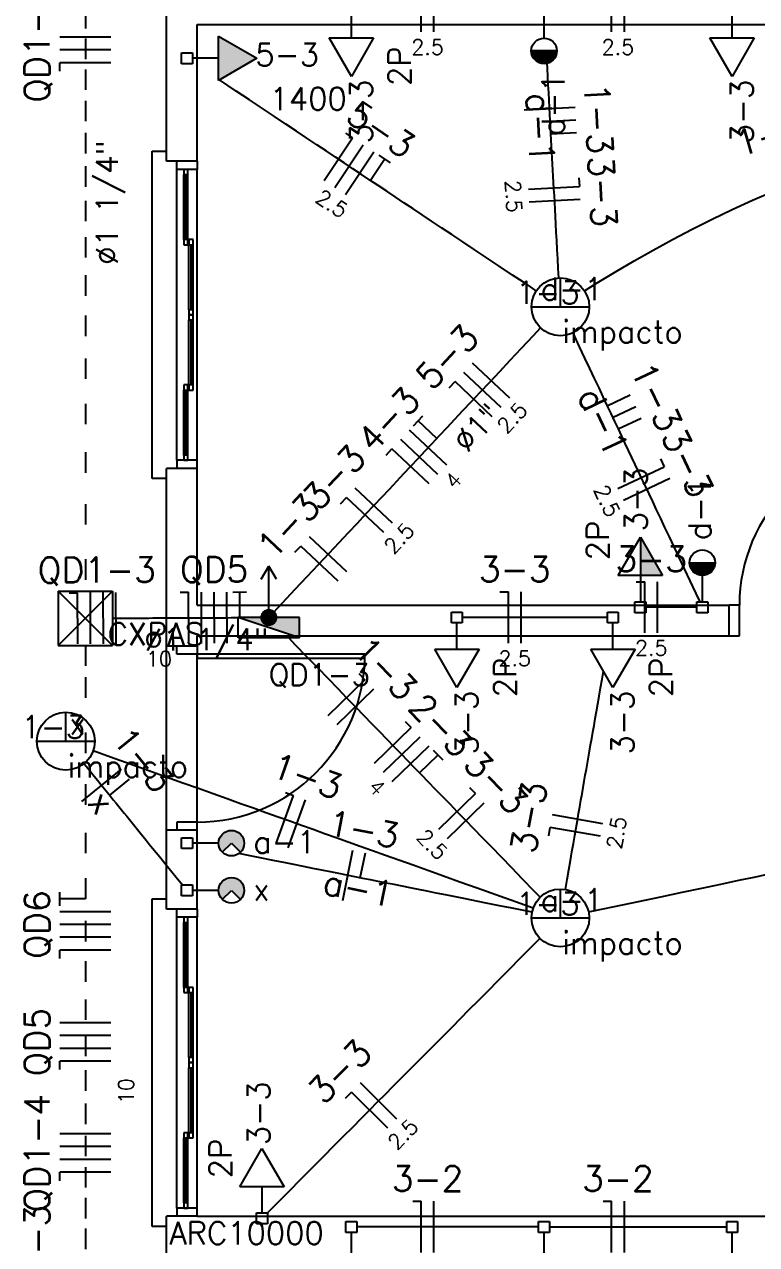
# Model space of a CAD drawing. Extents: x 241 to 398, y 106 to 179.
# Drawn here: x 325.61 to 329.19, y 126.58 to 132.54 of the extents above; entities that cross this region are included whole.
import ezdxf
from ezdxf.enums import TextEntityAlignment as Align

# ---------------------------------------------------------------- set-up
doc = ezdxf.new("R2010")
doc.units = 0
doc.linetypes.add('DOT', pattern=[0.25, 0, -0.25])
for name, color, linetype in [('ALVVISTA', 8, 'CONTINUOUS'), ('EL-CONDUTOS', 4, 'CONTINUOUS'), ('EL-FIOS', 9, 'CONTINUOUS'), ('EL-PONTOS', 9, 'CONTINUOUS'), ('EL-TEXTOS_CONDUTOS', 7, 'CONTINUOUS'), ('EL-TEXTOS_FIOS', 7, 'CONTINUOUS'), ('EL-TEXTOS_PONTOS', 5, 'CONTINUOUS'), ('P-SIMBOL', 5, 'CONTINUOUS')]:
    doc.layers.add(name, color=color, linetype=linetype)
doc.styles.add('ARIAL', font='romans.shx')

msp = doc.modelspace()

# ---------------------------------------------------------------- hatches: boundary and pattern name
at = {"layer": 'P-SIMBOL'}
for points in [[(326.5553, 132.267), (326.7428, 132.3753), (326.5553, 132.4835)], [(328.0839, 132.4112), (328.1464, 132.4112), (328.1464, 132.3487), (328.1368, 132.3492), (328.1198, 132.3547), (328.1093, 132.3607), (328.1013, 132.3677), (328.0933, 132.3782), (328.0872, 132.3912), (328.0843, 132.4042), (328.0845, 132.4112)], [(328.2089, 132.4112), (328.1464, 132.4112), (328.1464, 132.3487), (328.1561, 132.3492), (328.1731, 132.3547), (328.1836, 132.3607), (328.1916, 132.3677), (328.1996, 132.3782), (328.2057, 132.3912), (328.2086, 132.4042), (328.2084, 132.4112)], [(328.6172, 129.8483), (328.6172, 130.0358), (328.7255, 129.8483)], [(328.8574, 129.9113), (328.9199, 129.9113), (328.9199, 129.8488), (328.9102, 129.8493), (328.8933, 129.8548), (328.8828, 129.8608), (328.8748, 129.8678), (328.8668, 129.8783), (328.8606, 129.8913), (328.8578, 129.9043), (328.8579, 129.9113)], [(328.9824, 129.9113), (328.9199, 129.9113), (328.9199, 129.8488), (328.9296, 129.8493), (328.9465, 129.8548), (328.957, 129.8608), (328.965, 129.8678), (328.973, 129.8783), (328.9792, 129.8913), (328.982, 129.9043), (328.9819, 129.9113)], [(326.9517, 129.5439), (326.9517, 129.6438), (326.6508, 129.6438)], [(326.5743, 128.5854), (326.6183, 128.5414), (326.6189, 128.5414), (326.5753, 128.4969), (326.5728, 128.4989), (326.5678, 128.5054), (326.5623, 128.5154), (326.5588, 128.5234), (326.5568, 128.5334), (326.5568, 128.5479), (326.5598, 128.5619), (326.5643, 128.5729)], [(326.5743, 128.5854), (326.6183, 128.5414), (326.6189, 128.5414), (326.5753, 128.4969), (326.5728, 128.4989), (326.5678, 128.5054), (326.5623, 128.5154), (326.5588, 128.5234), (326.5568, 128.5334), (326.5568, 128.5479), (326.5598, 128.5619), (326.5643, 128.5729)], [(326.5738, 128.5847), (326.6178, 128.5408), (326.6178, 128.5407), (326.6178, 128.5404), (326.6623, 128.5839), (326.6603, 128.5861), (326.6538, 128.591), (326.6438, 128.5969), (326.6359, 128.6003), (326.6258, 128.6021), (326.6113, 128.6023), (326.5974, 128.5993), (326.5864, 128.5947), (326.5738, 128.5845)], [(326.6623, 128.5854), (326.6183, 128.5414), (326.6619, 128.4969), (326.6638, 128.4989), (326.6688, 128.5054), (326.6749, 128.5154), (326.6778, 128.5234), (326.6798, 128.5334), (326.6798, 128.5479), (326.6769, 128.5619), (326.6723, 128.5729)], [(326.6623, 128.5854), (326.6183, 128.5414), (326.6619, 128.4969), (326.6638, 128.4989), (326.6688, 128.5054), (326.6749, 128.5154), (326.6778, 128.5234), (326.6798, 128.5334), (326.6798, 128.5479), (326.6769, 128.5619), (326.6723, 128.5729)], [(326.5739, 128.3543), (326.6178, 128.3104), (326.6178, 128.3103), (326.6178, 128.31), (326.6623, 128.3535), (326.6603, 128.3557), (326.6538, 128.3606), (326.6439, 128.3665), (326.6359, 128.3699), (326.6258, 128.3717), (326.6113, 128.3719), (326.5974, 128.3689), (326.5864, 128.3643), (326.5738, 128.3541)], [(326.5744, 128.355), (326.6184, 128.311), (326.6189, 128.311), (326.5754, 128.2665), (326.5729, 128.2685), (326.5678, 128.275), (326.5624, 128.285), (326.5588, 128.293), (326.5568, 128.303), (326.5568, 128.3175), (326.5599, 128.3315), (326.5644, 128.3425)], [(326.5744, 128.355), (326.6184, 128.311), (326.6189, 128.311), (326.5754, 128.2665), (326.5729, 128.2685), (326.5678, 128.275), (326.5624, 128.285), (326.5588, 128.293), (326.5568, 128.303), (326.5568, 128.3175), (326.5599, 128.3315), (326.5644, 128.3425)], [(326.6624, 128.355), (326.6184, 128.311), (326.6619, 128.2665), (326.6639, 128.2685), (326.6688, 128.275), (326.6749, 128.285), (326.6778, 128.293), (326.6798, 128.303), (326.6798, 128.3175), (326.6769, 128.3315), (326.6724, 128.3425)], [(326.6624, 128.355), (326.6184, 128.311), (326.6619, 128.2665), (326.6639, 128.2685), (326.6688, 128.275), (326.6749, 128.285), (326.6778, 128.293), (326.6798, 128.303), (326.6798, 128.3175), (326.6769, 128.3315), (326.6724, 128.3425)]]:
    msp.add_hatch(color=256, dxfattribs=at).paths.add_polyline_path(points)

# ---------------------------------------------------------------- linework, layer by layer
at = {"layer": 'ALVVISTA'}
for p, q in [((326.3008, 131.872), (326.3008, 132.615)), ((326.4508, 132.54), (330.0013, 132.54)), ((326.4508, 131.872), (326.4508, 132.54)), ((326.2308, 130.322), (326.2308, 131.922)), ((326.2308, 131.922), (326.3008, 131.922)), ((326.4508, 131.872), (326.3008, 131.872)), ((326.3508, 131.832), (326.3508, 131.872)), ((326.3508, 130.412), (326.3508, 131.832)), ((326.4508, 131.832), (326.3508, 131.832)), ((326.3858, 131.832), (326.3858, 131.807)), ((326.4058, 131.832), (326.3858, 131.832)), ((326.4058, 131.807), (326.4058, 131.832)), ((326.4508, 131.872), (326.4508, 131.832)), ((326.4508, 130.412), (326.4508, 131.832)), ((326.3858, 131.807), (326.4058, 131.807)), ((326.3858, 131.4895), (326.3858, 131.807)), ((326.3958, 131.4895), (326.3958, 131.807)), ((326.4058, 131.4895), (326.4058, 131.807)), ((326.4058, 131.4895), (326.3858, 131.4895)), ((326.3858, 131.4895), (326.3858, 131.4645)), ((326.4058, 131.4645), (326.4058, 131.4895)), ((326.4108, 131.4895), (326.4108, 131.4645)), ((326.4308, 131.4895), (326.4108, 131.4895)), ((326.4308, 131.4645), (326.4308, 131.4895)), ((326.3858, 131.4645), (326.4058, 131.4645)), ((326.4108, 131.147), (326.4108, 131.4645)), ((326.4108, 131.4645), (326.4308, 131.4645)), ((326.4208, 131.147), (326.4208, 131.4645)), ((326.4308, 131.147), (326.4308, 131.4645)), ((326.4308, 131.147), (326.4108, 131.147)), ((326.4108, 131.147), (326.4108, 131.122)), ((326.4108, 131.122), (326.4308, 131.122)), ((326.4108, 131.122), (326.4108, 131.097)), ((326.4308, 131.122), (326.4108, 131.122)), ((326.4308, 131.122), (326.4308, 131.147)), ((326.4308, 131.097), (326.4308, 131.122)), ((326.4108, 130.7795), (326.4108, 131.097)), ((326.4108, 131.097), (326.4308, 131.097)), ((326.4208, 130.7795), (326.4208, 131.097)), ((326.4308, 130.7795), (326.4308, 131.097)), ((326.3858, 130.7795), (326.3858, 130.7545)), ((326.4058, 130.7795), (326.3858, 130.7795)), ((326.3858, 130.437), (326.3858, 130.7545)), ((326.3858, 130.7545), (326.4058, 130.7545)), ((326.3958, 130.437), (326.3958, 130.7545)), ((326.4058, 130.7545), (326.4058, 130.7795)), ((326.4058, 130.437), (326.4058, 130.7545)), ((326.4308, 130.7795), (326.4108, 130.7795)), ((326.4108, 130.7795), (326.4108, 130.7545)), ((326.4108, 130.7545), (326.4308, 130.7545)), ((326.4308, 130.7545), (326.4308, 130.7795)), ((326.4508, 130.412), (326.3508, 130.412)), ((326.3508, 130.412), (326.3508, 130.372)), ((326.4058, 130.437), (326.3858, 130.437)), ((326.3858, 130.437), (326.3858, 130.412)), ((326.3858, 130.412), (326.4058, 130.412)), ((326.4058, 130.412), (326.4058, 130.437)), ((326.4508, 130.372), (326.4508, 130.412)), ((326.3008, 129.6295), (326.3008, 130.372)), ((326.4508, 130.372), (326.3008, 130.372)), ((326.4508, 129.7045), (326.4508, 130.372)), ((326.3008, 130.322), (326.2308, 130.322)), ((326.4508, 129.7045), (329.0513, 129.7045)), ((329.0513, 129.5545), (329.0513, 129.7045)), ((329.1013, 129.7045), (329.0513, 129.7045)), ((329.1013, 129.5545), (329.1013, 129.7045)), ((326.3008, 129.5045), (326.3008, 129.6295)), ((326.3008, 128.6045), (326.3008, 129.5045)), ((326.4508, 129.5045), (326.3008, 129.5045)), ((326.3008, 129.5045), (326.3008, 129.5045)), ((326.3508, 129.4645), (326.3508, 129.5045)), ((326.4508, 129.5545), (329.0513, 129.5545)), ((326.4508, 129.5045), (326.4508, 129.5545)), ((326.4508, 129.5045), (326.4508, 129.4645)), ((329.0513, 129.5545), (329.1013, 129.5545)), ((326.4508, 129.4645), (326.3508, 129.4645)), ((327.2708, 129.4645), (326.4508, 129.4645)), ((326.4508, 128.6445), (326.4508, 129.4645)), ((326.4508, 129.4645), (326.4508, 129.4445)), ((326.4508, 129.4445), (327.2708, 129.4445)), ((327.2708, 129.4445), (327.2708, 129.4645)), ((326.4508, 128.6445), (326.3508, 128.6445)), ((326.3508, 128.6445), (326.3508, 128.6045)), ((326.4508, 128.6045), (326.4508, 128.6445)), ((326.3008, 128.2195), (326.3008, 128.6045)), ((326.4508, 128.6045), (326.3008, 128.6045)), ((326.3008, 128.6045), (326.3008, 128.6045)), ((326.4508, 128.2195), (326.4508, 128.6045)), ((326.2308, 126.6695), (326.2308, 128.2695)), ((326.2308, 128.2695), (326.3008, 128.2695)), ((326.4508, 128.2195), (326.3008, 128.2195)), ((326.3508, 128.1795), (326.3508, 128.2195)), ((326.4508, 128.2195), (326.4508, 128.1795)), ((326.3508, 126.7595), (326.3508, 128.1795)), ((326.4508, 128.1795), (326.3508, 128.1795)), ((326.3858, 128.1795), (326.3858, 128.1545)), ((326.4058, 128.1795), (326.3858, 128.1795)), ((326.3858, 127.837), (326.3858, 128.1545)), ((326.3858, 128.1545), (326.4058, 128.1545)), ((326.3958, 127.837), (326.3958, 128.1545)), ((326.4058, 128.1545), (326.4058, 128.1795)), ((326.4058, 127.837), (326.4058, 128.1545)), ((326.4508, 126.7595), (326.4508, 128.1795)), ((326.4058, 127.837), (326.3858, 127.837)), ((326.3858, 127.837), (326.3858, 127.812)), ((326.4058, 127.812), (326.4058, 127.837)), ((326.4108, 127.837), (326.4108, 127.812)), ((326.4308, 127.837), (326.4108, 127.837)), ((326.4308, 127.812), (326.4308, 127.837)), ((326.3858, 127.812), (326.4058, 127.812)), ((326.4108, 127.4945), (326.4108, 127.812)), ((326.4108, 127.812), (326.4308, 127.812)), ((326.4208, 127.4945), (326.4208, 127.812)), ((326.4308, 127.4945), (326.4308, 127.812)), ((326.4308, 127.4945), (326.4108, 127.4945)), ((326.4108, 127.4945), (326.4108, 127.4695)), ((326.4308, 127.4695), (326.4308, 127.4945)), ((326.4108, 127.4695), (326.4308, 127.4695)), ((326.4108, 127.4695), (326.4108, 127.4445)), ((326.4308, 127.4695), (326.4108, 127.4695)), ((326.4108, 127.127), (326.4108, 127.4445)), ((326.4108, 127.4445), (326.4308, 127.4445)), ((326.4208, 127.127), (326.4208, 127.4445)), ((326.4308, 127.4445), (326.4308, 127.4695)), ((326.4308, 127.127), (326.4308, 127.4445)), ((326.3858, 127.127), (326.3858, 127.102)), ((326.4058, 127.127), (326.3858, 127.127)), ((326.4058, 127.102), (326.4058, 127.127)), ((326.4308, 127.127), (326.4108, 127.127)), ((326.4108, 127.127), (326.4108, 127.102)), ((326.4308, 127.102), (326.4308, 127.127)), ((326.3858, 126.7845), (326.3858, 127.102)), ((326.3858, 127.102), (326.4058, 127.102)), ((326.3958, 126.7845), (326.3958, 127.102)), ((326.4058, 126.7845), (326.4058, 127.102)), ((326.4108, 127.102), (326.4308, 127.102)), ((326.4058, 126.7845), (326.3858, 126.7845)), ((326.3858, 126.7845), (326.3858, 126.7595)), ((326.4058, 126.7595), (326.4058, 126.7845)), ((326.3008, 126.6445), (326.3008, 126.7195)), ((326.4508, 126.7195), (326.3008, 126.7195)), ((326.4508, 126.7595), (326.3508, 126.7595)), ((326.3508, 126.7595), (326.3508, 126.7195)), ((326.3858, 126.7595), (326.4058, 126.7595)), ((326.4508, 126.7195), (326.4508, 126.7595)), ((326.4508, 126.7195), (330.0013, 126.7195)), ((326.4508, 126.7195), (326.4508, 126.7195)), ((326.3008, 126.6695), (326.2308, 126.6695)), ((326.3008, 125.902), (326.3008, 126.6445))]:
    msp.add_line(p, q, dxfattribs=at)
for centre, radius, start, end in [((329.9013, 129.7045), 0.8, 90, 180), ((326.4508, 129.4645), 0.82, 270, 0)]:
    msp.add_arc(centre, radius, start, end, dxfattribs=at)
at = {"layer": 'EL-CONDUTOS'}
for p, q in [((326.7637, 129.8313), (326.8012, 129.8938)), ((326.8012, 129.6438), (326.8012, 129.8938)), ((326.8387, 129.8313), (326.8012, 129.8938)), ((326.8012, 129.6438), (326.8012, 129.6438))]:
    msp.add_line(p, q, dxfattribs=at)
at = {"layer": 'EL-CONDUTOS', "linetype": 'DOT'}
for points in [[(325.9044, 132.6207), (325.9044, 132.4714), (325.9044, 132.3208), (325.9044, 132.1676), (325.9044, 132.0104), (325.9044, 131.8479), (325.9044, 131.6788), (325.9044, 131.5017), (325.9044, 131.3153), (325.9044, 131.1184), (325.9044, 130.9095), (325.9044, 130.6874), (325.9044, 130.4507), (325.9044, 130.1981), (325.9044, 129.9283), (325.9044, 129.7725)], [(326.0369, 129.6406), (326.0539, 129.6406), (326.0801, 129.6407), (326.105, 129.6408), (326.1289, 129.6409), (326.1516, 129.641), (326.1735, 129.6411), (326.1944, 129.6412), (326.2146, 129.6413), (326.2341, 129.6414), (326.253, 129.6414), (326.2713, 129.6415), (326.2893, 129.6416), (326.307, 129.6417), (326.3244, 129.6417), (326.3416, 129.6418), (326.3588, 129.6419), (326.376, 129.642), (326.3934, 129.642), (326.4109, 129.6421), (326.4288, 129.6422), (326.447, 129.6423), (326.4658, 129.6423), (326.4851, 129.6424), (326.505, 129.6425), (326.5257, 129.6426), (326.5473, 129.6427), (326.5697, 129.6428), (326.5932, 129.6429), (326.6178, 129.643), (326.6508, 129.643)], [(325.9044, 129.5075), (325.9044, 129.3516), (325.9044, 129.0818), (325.9044, 128.8292), (325.9044, 128.5925), (325.9044, 128.3704), (325.9044, 128.1616), (325.9044, 127.9646), (325.9044, 127.7783), (325.9044, 127.6012), (325.9044, 127.4321), (325.9044, 127.2696), (325.9044, 127.1124), (325.9044, 126.9591), (325.9044, 126.8086), (325.9044, 126.6593), (325.9044, 126.5101)]]:
    msp.add_lwpolyline(points, dxfattribs=at)
at = {"layer": 'EL-CONDUTOS', "linetype": 'Continuous'}
for points in [[(328.2184, 131.3023), (328.2159, 131.3487), (328.2133, 131.3962), (328.2109, 131.4414), (328.2086, 131.4843), (328.2063, 131.5252), (328.2042, 131.5642), (328.2022, 131.6015), (328.2002, 131.6372), (328.1984, 131.6716), (328.1966, 131.7047), (328.1948, 131.7369), (328.1931, 131.7681), (328.1915, 131.7986), (328.1898, 131.8286), (328.1882, 131.8582), (328.1866, 131.8876), (328.185, 131.917), (328.1834, 131.9465), (328.1818, 131.9763), (328.1802, 132.0065), (328.1785, 132.0374), (328.1768, 132.069), (328.175, 132.1017), (328.1732, 132.1354), (328.1713, 132.1704), (328.1693, 132.2069), (328.1672, 132.2451), (328.1651, 132.285), (328.1628, 132.3269), (328.1614, 132.3506)], [(328.1085, 131.2395), (328.0632, 131.2696), (327.9929, 131.3163), (327.9266, 131.3604), (327.8641, 131.402), (327.8049, 131.4414), (327.7489, 131.4787), (327.6957, 131.514), (327.645, 131.5477), (327.5966, 131.58), (327.55, 131.6109), (327.5052, 131.6407), (327.4617, 131.6697), (327.4192, 131.6979), (327.3775, 131.7257), (327.3363, 131.7531), (327.2952, 131.7804), (327.254, 131.8078), (327.2123, 131.8355), (327.17, 131.8637), (327.1266, 131.8925), (327.0819, 131.9223), (327.0356, 131.9531), (326.9874, 131.9851), (326.937, 132.0187), (326.8841, 132.0539), (326.8284, 132.0909), (326.7696, 132.13), (326.7074, 132.1714), (326.6415, 132.2152), (326.5598, 132.2696)], [(328.3444, 131.2385), (328.4063, 131.2778), (328.4954, 131.3322), (328.5865, 131.3859), (328.6795, 131.4386), (328.7741, 131.4901), (328.8701, 131.5403), (328.9673, 131.589), (329.0655, 131.6361), (329.1644, 131.6813), (329.2639, 131.7244)], [(326.8013, 129.6438), (326.8679, 129.7148), (326.9305, 129.7814), (326.9891, 129.8439), (327.0442, 129.9026), (327.096, 129.9577), (327.1448, 130.0097), (327.1909, 130.0588), (327.2345, 130.1052), (327.276, 130.1494), (327.3156, 130.1916), (327.3537, 130.2321), (327.3904, 130.2713), (327.4262, 130.3094), (327.4612, 130.3467), (327.4958, 130.3835), (327.5303, 130.4202), (327.5648, 130.457), (327.5999, 130.4943), (327.6356, 130.5323), (327.6723, 130.5714), (327.7103, 130.6119), (327.7499, 130.6541), (327.7913, 130.6982), (327.8348, 130.7446), (327.8808, 130.7935), (327.9295, 130.8454), (327.9812, 130.9005), (328.0362, 130.959), (328.0948, 131.0214), (328.1294, 131.0583)], [(328.2865, 131.0336), (328.3186, 130.9657), (328.3445, 130.911), (328.3688, 130.8594), (328.3918, 130.8107), (328.4136, 130.7647), (328.4343, 130.721), (328.4539, 130.6794), (328.4727, 130.6397), (328.4907, 130.6015), (328.5082, 130.5647), (328.5251, 130.5289), (328.5416, 130.4938), (328.558, 130.4593), (328.5742, 130.425), (328.5904, 130.3907), (328.6067, 130.3562), (328.6233, 130.321), (328.6403, 130.2851), (328.6578, 130.2481), (328.676, 130.2097), (328.6949, 130.1697), (328.7147, 130.1279), (328.7355, 130.0839), (328.7574, 130.0375), (328.7806, 129.9884), (328.8052, 129.9364), (328.8313, 129.8812), (328.859, 129.8226), (328.8885, 129.7602), (328.9073, 129.7203)], [(328.8934, 129.6938), (328.8804, 129.6938), (328.8699, 129.6938), (328.8599, 129.6938), (328.8504, 129.6938), (328.8415, 129.6938), (328.8329, 129.6938), (328.8248, 129.6938), (328.817, 129.6938), (328.8095, 129.6938), (328.8023, 129.6938), (328.7953, 129.6938), (328.7885, 129.6938), (328.7818, 129.6938), (328.7752, 129.6938), (328.7686, 129.6938), (328.762, 129.6938), (328.7554, 129.6938), (328.7487, 129.6938), (328.7419, 129.6938), (328.7349, 129.6938), (328.7277, 129.6938), (328.7202, 129.6938), (328.7124, 129.6938), (328.7042, 129.6938), (328.6957, 129.6938), (328.6867, 129.6938), (328.6773, 129.6938), (328.6673, 129.6938), (328.6567, 129.6938), (328.6437, 129.6938)], [(328.4562, 129.6438), (328.4136, 129.6438), (328.3832, 129.6438), (328.3547, 129.6438), (328.3278, 129.6438), (328.3024, 129.6438), (328.2784, 129.6438), (328.2556, 129.6438), (328.234, 129.6438), (328.2133, 129.6438), (328.1934, 129.6438), (328.1742, 129.6438), (328.1556, 129.6438), (328.1374, 129.6438), (328.1194, 129.6438), (328.1016, 129.6438), (328.0838, 129.6438), (328.0658, 129.6438), (328.0476, 129.6438), (328.029, 129.6438), (328.0098, 129.6438), (327.9899, 129.6438), (327.9692, 129.6438), (327.9475, 129.6438), (327.9248, 129.6438), (327.9008, 129.6438), (327.8754, 129.6438), (327.8485, 129.6438), (327.8199, 129.6438), (327.7896, 129.6438), (327.7469, 129.6438)], [(326.8983, 129.5439), (326.9305, 129.5106), (326.9872, 129.4522), (327.0405, 129.3973), (327.0908, 129.3455), (327.1383, 129.2966), (327.1831, 129.2504), (327.2257, 129.2065), (327.2662, 129.1648), (327.3049, 129.125), (327.342, 129.0867), (327.3779, 129.0498), (327.4127, 129.0139), (327.4468, 128.9788), (327.4803, 128.9443), (327.5136, 128.91), (327.5469, 128.8757), (327.5805, 128.8411), (327.6145, 128.8061), (327.6494, 128.7702), (327.6852, 128.7332), (327.7224, 128.695), (327.7611, 128.6551), (327.8016, 128.6134), (327.8442, 128.5696), (327.889, 128.5234), (327.9365, 128.4745), (327.9868, 128.4227), (328.0401, 128.3678), (328.0969, 128.3094), (328.1277, 128.2775)], [(328.2504, 128.3154), (328.2589, 128.3637), (328.2672, 128.4112), (328.2751, 128.4564), (328.2826, 128.4993), (328.2898, 128.5402), (328.2966, 128.5792), (328.3031, 128.6165), (328.3093, 128.6522), (328.3154, 128.6866), (328.3212, 128.7197), (328.3268, 128.7519), (328.3322, 128.7831), (328.3376, 128.8136), (328.3428, 128.8436), (328.348, 128.8732), (328.3531, 128.9026), (328.3583, 128.932), (328.3634, 128.9615), (328.3686, 128.9913), (328.3739, 129.0215), (328.3793, 129.0524), (328.3849, 129.084), (328.3906, 129.1167), (328.3965, 129.1504), (328.4026, 129.1854), (328.409, 129.2219), (328.4156, 129.2601), (328.4226, 129.3), (328.4299, 129.3419), (328.4369, 129.3811)], [(328.0931, 128.2238), (328.0069, 128.2546), (327.9106, 128.2889), (327.8201, 128.3212), (327.7348, 128.3517), (327.6543, 128.3804), (327.5781, 128.4076), (327.5059, 128.4334), (327.4372, 128.4579), (327.3716, 128.4814), (327.3086, 128.5039), (327.2477, 128.5256), (327.1886, 128.5467), (327.1308, 128.5673), (327.0739, 128.5877), (327.0174, 128.6078), (326.961, 128.628), (326.904, 128.6483), (326.8463, 128.6689), (326.7872, 128.69), (326.7263, 128.7118), (326.6633, 128.7343), (326.5976, 128.7577), (326.5289, 128.7822), (326.4567, 128.808), (326.3806, 128.8352), (326.3001, 128.8639), (326.2148, 128.8944), (326.1242, 128.9267), (326.028, 128.9611), (325.9418, 128.9919)], [(325.8979, 128.9298), (325.9097, 128.9152), (325.9291, 128.8914), (325.9474, 128.8688), (325.9649, 128.8474), (325.9814, 128.827), (325.9972, 128.8075), (326.0124, 128.7889), (326.0269, 128.771), (326.041, 128.7537), (326.0546, 128.7369), (326.068, 128.7205), (326.081, 128.7045), (326.0939, 128.6886), (326.1068, 128.6728), (326.1196, 128.657), (326.1326, 128.6411), (326.1457, 128.6249), (326.1591, 128.6084), (326.1729, 128.5915), (326.1871, 128.574), (326.2018, 128.5559), (326.2171, 128.537), (326.2332, 128.5173), (326.25, 128.4966), (326.2677, 128.4749), (326.2863, 128.4519), (326.306, 128.4277), (326.3268, 128.4021), (326.3489, 128.375), (326.3791, 128.3376)], [(328.0876, 128.204), (327.9904, 128.2234), (327.929, 128.2357), (327.8709, 128.2473), (327.8156, 128.2584), (327.7631, 128.2689), (327.7131, 128.2789), (327.6654, 128.2885), (327.6196, 128.2976), (327.5757, 128.3064), (327.5333, 128.3149), (327.4922, 128.3231), (327.4522, 128.3311), (327.413, 128.3389), (327.3744, 128.3467), (327.3363, 128.3543), (327.2982, 128.3619), (327.2601, 128.3695), (327.2216, 128.3772), (327.1826, 128.385), (327.1428, 128.393), (327.1019, 128.4012), (327.0598, 128.4096), (327.0162, 128.4183), (326.9708, 128.4274), (326.9235, 128.4369), (326.874, 128.4468), (326.822, 128.4572), (326.7673, 128.4681), (326.7098, 128.4796), (326.6548, 128.4907)], [(328.3643, 128.2054), (328.4914, 128.2323), (328.6079, 128.2568), (328.7175, 128.28), (328.8207, 128.3018), (328.9181, 128.3223), (329.0102, 128.3418), (329.0976, 128.3602), (329.1807, 128.3777), (329.2602, 128.3945)], [(326.7941, 126.7354), (326.8359, 126.7775), (326.8999, 126.8419), (326.96, 126.9023), (327.0164, 126.959), (327.0694, 127.0124), (327.1193, 127.0626), (327.1665, 127.1101), (327.2112, 127.155), (327.2536, 127.1978), (327.2942, 127.2386), (327.3331, 127.2778), (327.3707, 127.3156), (327.4073, 127.3524), (327.4432, 127.3885), (327.4786, 127.4241), (327.5139, 127.4596), (327.5493, 127.4952), (327.5851, 127.5313), (327.6217, 127.5681), (327.6592, 127.6059), (327.6981, 127.645), (327.7386, 127.6858), (327.781, 127.7284), (327.8256, 127.7733), (327.8727, 127.8207), (327.9225, 127.8708), (327.9755, 127.9241), (328.0317, 127.9807), (328.0917, 128.041), (328.1265, 128.0761)], [(328.1199, 126.6674), (328.061, 126.6674), (328.0235, 126.6674), (327.9883, 126.6674), (327.955, 126.6674), (327.9237, 126.6674), (327.894, 126.6674), (327.8659, 126.6674), (327.8391, 126.6674), (327.8136, 126.6674), (327.789, 126.6674), (327.7653, 126.6674), (327.7423, 126.6674), (327.7198, 126.6674), (327.6976, 126.6674), (327.6756, 126.6674), (327.6536, 126.6674), (327.6315, 126.6674), (327.6089, 126.6674), (327.5859, 126.6674), (327.5622, 126.6674), (327.5377, 126.6674), (327.5121, 126.6674), (327.4853, 126.6674), (327.4572, 126.6674), (327.4276, 126.6674), (327.3962, 126.6674), (327.363, 126.6674), (327.3277, 126.6674), (327.2902, 126.6674), (327.2313, 126.6674)], [(328.1729, 126.6674), (328.2298, 126.6674), (328.2664, 126.6674), (328.3008, 126.6674), (328.3332, 126.6674), (328.3639, 126.6674), (328.3928, 126.6674), (328.4203, 126.6674), (328.4464, 126.6674), (328.4714, 126.6674), (328.4953, 126.6674), (328.5185, 126.6674), (328.5409, 126.6674), (328.5629, 126.6674), (328.5845, 126.6674), (328.606, 126.6674), (328.6275, 126.6674), (328.6491, 126.6674), (328.6711, 126.6674), (328.6936, 126.6674), (328.7167, 126.6674), (328.7407, 126.6674), (328.7656, 126.6674), (328.7918, 126.6674), (328.8192, 126.6674), (328.8482, 126.6674), (328.8788, 126.6674), (328.9112, 126.6674), (328.9457, 126.6674), (328.9822, 126.6674), (329.0391, 126.6674)]]:
    msp.add_lwpolyline(points, dxfattribs=at)
at = {"layer": 'EL-CONDUTOS', "const_width": 0.0417}
msp.add_lwpolyline([(326.7804, 129.6438, 1), (326.8221, 129.6438, 1)], format="xyb", close=True, dxfattribs=at)
at = {"layer": 'EL-FIOS'}
for p, q in [((327.5459, 132.5037), (327.5459, 132.7537)), ((327.6084, 132.5037), (327.6084, 132.7537)), ((328.4763, 132.5037), (328.4763, 132.7537)), ((328.5388, 132.5037), (328.5388, 132.7537)), ((326.0294, 132.4786), (325.7794, 132.4786)), ((326.0294, 132.4161), (325.7794, 132.4161)), ((325.7794, 132.3119), (325.7794, 132.3536)), ((326.0294, 132.3536), (325.7794, 132.3536)), ((328.0487, 132.1234), (328.2983, 132.1369)), ((328.1769, 132.0678), (328.3017, 132.0745)), ((327.1757, 132.01), (327.2104, 131.9869)), ((328.1802, 132.0054), (328.3051, 132.0121)), ((327.0719, 131.7787), (327.2104, 131.9869)), ((327.124, 131.7441), (327.2624, 131.9523)), ((327.176, 131.7095), (327.3145, 131.9177)), ((327.3388, 131.9015), (327.3943, 131.8646)), ((327.2973, 131.779), (327.3665, 131.8831)), ((328.3171, 131.7912), (328.3193, 131.7496)), ((328.0697, 131.7361), (328.3193, 131.7496)), ((328.0731, 131.6736), (328.3227, 131.6872)), ((327.9791, 130.7156), (327.7969, 130.8867)), ((327.9363, 130.67), (327.7541, 130.8411)), ((327.6828, 130.7652), (327.7113, 130.7956)), ((327.8935, 130.6245), (327.7113, 130.7956)), ((328.4547, 130.6776), (328.5678, 130.731)), ((328.4815, 130.6211), (328.5945, 130.6745)), ((327.5085, 130.5796), (327.5541, 130.6282)), ((327.6225, 130.5184), (327.5313, 130.6039)), ((328.5082, 130.5646), (328.6212, 130.618)), ((327.6708, 130.3872), (327.4885, 130.5584)), ((327.3745, 130.4369), (327.403, 130.4672)), ((327.5852, 130.2961), (327.403, 130.4672)), ((327.628, 130.3417), (327.4458, 130.5128)), ((328.7157, 130.418), (328.7336, 130.3803)), ((328.5075, 130.2735), (328.7336, 130.3803)), ((328.5343, 130.217), (328.7603, 130.3238)), ((327.1517, 130.1996), (327.1802, 130.23)), ((327.3625, 130.0589), (327.1802, 130.23)), ((327.4053, 130.1045), (327.223, 130.2756)), ((326.929, 129.9624), (326.9575, 129.9928)), ((327.1397, 129.8217), (326.9575, 129.9928)), ((327.1825, 129.8672), (327.0003, 130.0384)), ((328.5972, 129.8187), (328.6388, 129.8187)), ((328.6388, 129.5687), (328.6388, 129.8187)), ((328.7013, 129.5687), (328.7013, 129.8187)), ((325.825, 129.7646), (325.8666, 129.7648)), ((325.8677, 129.5148), (325.8666, 129.7648)), ((325.9302, 129.5151), (325.9291, 129.7651)), ((325.9927, 129.5153), (325.9916, 129.7653)), ((326.0552, 129.5156), (326.0541, 129.7656)), ((326.3673, 129.7669), (326.409, 129.7671)), ((326.41, 129.5171), (326.409, 129.7671)), ((326.4725, 129.5174), (326.4715, 129.7674)), ((326.535, 129.5176), (326.534, 129.7676)), ((326.5975, 129.5179), (326.5965, 129.7679)), ((326.6257, 129.768), (326.6923, 129.7683)), ((326.6595, 129.6432), (326.659, 129.7682)), ((327.9302, 129.7687), (327.9719, 129.7687)), ((327.9719, 129.5187), (327.9719, 129.7687)), ((328.0344, 129.5187), (328.0344, 129.7687)), ((327.091, 129.1659), (327.2703, 129.34)), ((327.2413, 129.3699), (327.2703, 129.34)), ((327.1345, 129.121), (327.3139, 129.2952)), ((327.3177, 128.9324), (327.497, 129.1066)), ((327.468, 129.1365), (327.497, 129.1066)), ((327.3612, 128.8876), (327.5406, 129.0617)), ((327.4047, 128.8427), (327.5841, 129.0169)), ((327.538, 128.885), (327.6276, 128.972)), ((327.6044, 128.996), (327.6509, 128.9481)), ((325.8871, 128.7449), (326.0811, 128.9026)), ((326.0235, 128.7752), (326.1205, 128.8541)), ((326.8819, 128.789), (326.9211, 128.7749)), ((327.7818, 128.8133), (327.8108, 128.7834)), ((326.837, 128.5395), (326.9211, 128.7749)), ((326.8959, 128.5185), (326.98, 128.7539)), ((327.6314, 128.6093), (327.8108, 128.7834)), ((327.675, 128.5644), (327.8543, 128.7386)), ((328.4335, 128.6365), (328.1872, 128.6796)), ((328.1693, 128.577), (328.1764, 128.618)), ((328.4227, 128.575), (328.1764, 128.618)), ((327.1625, 128.2616), (327.2116, 128.5067)), ((327.2484, 128.3719), (327.2729, 128.4944)), ((325.7794, 128.2359), (325.7794, 128.3026)), ((325.9044, 128.2693), (325.7794, 128.2693)), ((326.0294, 128.2068), (325.7794, 128.2068)), ((326.0294, 128.1443), (325.7794, 128.1443)), ((326.0294, 128.0818), (325.7794, 128.0818)), ((325.7794, 127.9776), (325.7794, 128.0193)), ((326.0294, 128.0193), (325.7794, 128.0193)), ((326.0294, 127.6644), (325.7794, 127.6644)), ((326.0294, 127.6019), (325.7794, 127.6019)), ((326.0294, 127.5394), (325.7794, 127.5394)), ((325.7794, 127.4353), (325.7794, 127.4769)), ((326.0294, 127.4769), (325.7794, 127.4769)), ((327.4262, 127.1941), (327.2489, 127.3703)), ((327.1755, 127.2965), (327.2048, 127.326)), ((327.3821, 127.1498), (327.2048, 127.326)), ((326.0294, 127.1221), (325.7794, 127.1221)), ((326.0294, 127.0596), (325.7794, 127.0596)), ((326.0294, 126.9971), (325.7794, 126.9971)), ((325.7794, 126.8929), (325.7794, 126.9346)), ((326.0294, 126.9346), (325.7794, 126.9346)), ((327.5042, 126.7924), (327.5459, 126.7924)), ((327.5459, 126.5424), (327.5459, 126.7924)), ((327.6084, 126.5424), (327.6084, 126.7924)), ((328.4346, 126.7924), (328.4763, 126.7924)), ((328.4763, 126.5424), (328.4763, 126.7924)), ((328.5388, 126.5424), (328.5388, 126.7924))]:
    msp.add_line(p, q, dxfattribs=at)
at = {"layer": 'EL-PONTOS', "linetype": 'Continuous'}
msp.add_circle((326.8012, 129.6438), 0.025, dxfattribs=at)
at = {"layer": 'P-SIMBOL'}
for p, q in [((327.2048, 132.4742), (327.2048, 132.6022)), ((328.1464, 132.4737), (328.1464, 132.6022)), ((329.0656, 132.4742), (329.0656, 132.6022)), ((326.5553, 132.267), (326.5553, 132.4835)), ((326.5553, 132.4835), (326.7428, 132.3753)), ((327.0966, 132.4742), (327.3131, 132.4742)), ((327.2048, 132.2867), (327.0966, 132.4742)), ((327.3131, 132.4742), (327.2048, 132.2867)), ((328.9574, 132.4742), (329.1739, 132.4742)), ((329.0656, 132.2867), (328.9574, 132.4742)), ((329.1739, 132.4742), (329.0656, 132.2867)), ((326.3743, 132.4018), (326.4273, 132.4018)), ((326.3743, 132.3487), (326.3743, 132.4018)), ((326.4273, 132.4018), (326.4273, 132.3487)), ((326.5553, 132.3753), (326.4273, 132.3753)), ((326.7428, 132.3753), (326.5553, 132.267)), ((328.2089, 132.4112), (328.0839, 132.4112)), ((326.4273, 132.3487), (326.3743, 132.3487)), ((328.2261, 131.1613), (328.2261, 131.3025)), ((328.0849, 131.1613), (328.3674, 131.1613)), ((328.509, 129.8483), (328.6172, 130.0358)), ((328.6172, 130.0358), (328.6172, 129.8483)), ((328.6172, 130.0358), (328.7255, 129.8483)), ((328.8574, 129.9113), (328.9824, 129.9113)), ((328.7255, 129.8483), (328.509, 129.8483)), ((328.6172, 129.8483), (328.6172, 129.7203)), ((328.9199, 129.8488), (328.9199, 129.7203)), ((326.0369, 129.7725), (325.7719, 129.5075)), ((325.7719, 129.7725), (326.0369, 129.5075)), ((325.7719, 129.7725), (325.7719, 129.5075)), ((325.7719, 129.7725), (326.0369, 129.7725)), ((326.0369, 129.7725), (326.0369, 129.5075)), ((328.5907, 129.6672), (328.5907, 129.7203)), ((328.5907, 129.7203), (328.6437, 129.7203)), ((328.6437, 129.7203), (328.6437, 129.6672)), ((328.8934, 129.6672), (328.8934, 129.7203)), ((328.8934, 129.7203), (328.9464, 129.7203)), ((328.9464, 129.7203), (328.9464, 129.6672)), ((326.9517, 129.5439), (326.6508, 129.6438)), ((326.6508, 129.5439), (326.6508, 129.6438)), ((326.9517, 129.6438), (326.6508, 129.6438)), ((326.9517, 129.5439), (326.9517, 129.6438)), ((327.6939, 129.6172), (327.6939, 129.6703)), ((327.6939, 129.6703), (327.7469, 129.6703)), ((327.7469, 129.6703), (327.7469, 129.6172)), ((328.4562, 129.6172), (328.4562, 129.6703)), ((328.4562, 129.6703), (328.5092, 129.6703)), ((328.5092, 129.6703), (328.5092, 129.6172)), ((328.6437, 129.6672), (328.5907, 129.6672)), ((328.9464, 129.6672), (328.8934, 129.6672)), ((327.7469, 129.6172), (327.6939, 129.6172)), ((327.7204, 129.4892), (327.7204, 129.6172)), ((328.5092, 129.6172), (328.4562, 129.6172)), ((328.4827, 129.4892), (328.4827, 129.6172)), ((325.7719, 129.5075), (326.0369, 129.5075)), ((326.9517, 129.5439), (326.6508, 129.5439)), ((327.6122, 129.4892), (327.8287, 129.4892)), ((327.7204, 129.3017), (327.6122, 129.4892)), ((327.8287, 129.4892), (327.7204, 129.3017)), ((328.3745, 129.4892), (328.591, 129.4892)), ((328.4827, 129.3017), (328.3745, 129.4892)), ((328.591, 129.4892), (328.4827, 129.3017)), ((325.8088, 129.0394), (325.8088, 129.1806)), ((325.6675, 129.0394), (325.95, 129.0394)), ((326.3743, 128.568), (326.4273, 128.568)), ((326.3743, 128.5149), (326.3743, 128.568)), ((326.4273, 128.568), (326.4273, 128.5149)), ((326.4273, 128.5149), (326.3743, 128.5149)), ((326.5558, 128.5415), (326.4273, 128.5415)), ((326.5738, 128.4973), (326.6183, 128.5415)), ((326.6183, 128.5415), (326.6623, 128.4973)), ((326.3743, 128.3376), (326.4273, 128.3376)), ((326.3743, 128.2846), (326.3743, 128.3376)), ((326.4273, 128.3376), (326.4273, 128.2846)), ((326.5559, 128.3111), (326.4273, 128.3111)), ((326.5738, 128.2669), (326.6184, 128.3111)), ((326.6184, 128.3111), (326.6623, 128.2669)), ((328.2261, 128.1763), (328.2261, 128.3175)), ((326.4273, 128.2846), (326.3743, 128.2846)), ((328.0849, 128.1763), (328.3674, 128.1763)), ((326.6594, 126.8633), (326.7676, 127.0508)), ((326.7676, 127.0508), (326.8759, 126.8633)), ((326.8759, 126.8633), (326.6594, 126.8633)), ((326.7676, 126.8633), (326.7676, 126.7353)), ((326.7411, 126.6822), (326.7411, 126.7353)), ((326.7411, 126.7353), (326.7941, 126.7353)), ((326.7941, 126.7353), (326.7941, 126.6822)), ((326.7941, 126.6822), (326.7411, 126.6822)), ((327.1783, 126.6408), (327.1783, 126.6939)), ((327.1783, 126.6939), (327.2313, 126.6939)), ((327.2313, 126.6939), (327.2313, 126.6408)), ((328.1199, 126.6408), (328.1199, 126.6939)), ((328.1199, 126.6939), (328.1729, 126.6939)), ((328.1729, 126.6939), (328.1729, 126.6408)), ((329.0391, 126.6408), (329.0391, 126.6939)), ((329.0391, 126.6939), (329.0921, 126.6939)), ((329.0921, 126.6939), (329.0921, 126.6408)), ((327.2313, 126.6408), (327.1783, 126.6408)), ((327.2048, 126.5128), (327.2048, 126.6408)), ((328.1729, 126.6408), (328.1199, 126.6408)), ((328.1464, 126.5123), (328.1464, 126.6408)), ((329.0921, 126.6408), (329.0391, 126.6408)), ((329.0656, 126.5128), (329.0656, 126.6408))]:
    msp.add_line(p, q, dxfattribs=at)
for centre, radius in [((328.1464, 132.4112), 0.0625), ((328.2261, 131.1613), 0.1412), ((328.9199, 129.9113), 0.0625), ((325.8088, 129.0394), 0.1412), ((326.6183, 128.5415), 0.0625), ((326.6184, 128.3111), 0.0625), ((328.2261, 128.1763), 0.1412)]:
    msp.add_circle(centre, radius, dxfattribs=at)

# ---------------------------------------------------------------- texts
at = {"layer": 'EL-TEXTOS_CONDUTOS', "style": 'ARIAL'}
for s, rotation, p in [('%%c1 1/4"', 90, (326.0633, 131.6698)), ('%%c1"', 46.80247, (327.8567, 130.5358)), ('%%c1 1/4"', 0.24278, (326.4965, 129.4836))]:
    msp.add_text(s, height=0.1059, rotation=rotation, dxfattribs=at).set_placement(p, align=Align.CENTER)
at = {"layer": 'EL-TEXTOS_FIOS', "style": 'ARIAL'}
for s, height, rotation, p in [('QD1-4', 0.12355, 90, (325.73, 132.4473)), ('d-1', 0.12355, 273.10901, (328.0661, 132.0304)), ('1-3', 0.12355, 273.10901, (328.351, 132.0772)), ('5-3', 0.12355, 326.37201, (327.3158, 131.9761)), ('1-3', 0.12355, 16.217, (329.2704, 131.942)), ('3-3', 0.12355, 273.10901, (328.3704, 131.7211)), ('2.5', 0.07413, 273.10901, (327.9604, 131.6988)), ('2.5', 0.07413, 326.37201, (327.0884, 131.6342)), ('5-3', 0.12355, 46.803, (327.718, 130.875)), ('1-3', 0.12355, 295.30399, (328.6391, 130.6956)), ('4-3', 0.12355, 46.803, (327.4311, 130.5694)), ('d-1', 0.12355, 295.30399, (328.3796, 130.5729)), ('2.5', 0.07413, 46.803, (328.0174, 130.5939)), ('3-3', 0.12355, 295.30399, (328.7916, 130.3732)), ('3-3', 0.12355, 46.803, (327.1656, 130.2866)), ('4', 0.0741, 46.803, (327.7305, 130.2883)), ('2.5', 0.07413, 295.30399, (328.4204, 130.1977)), ('1-3', 0.12355, 46.803, (326.9429, 130.0494)), ('2.5', 0.07413, 46.803, (327.4649, 130.0056)), ('QD1-3', 0.12355, 0.243, (325.9602, 129.8146)), ('QD5', 0.12355, 0.243, (326.5338, 129.8171)), ('1-3', 0.12355, 314.15601, (327.3276, 129.352)), ('10', 0.07413, 0.243, (326.2643, 129.4053)), ('2-3', 0.12355, 314.15601, (327.5978, 129.0737)), ('1-3', 0.12355, 309.10901, (326.1391, 128.9095)), ('1-3', 0.12355, 340.35101, (326.9672, 128.811)), ('3-3', 0.12355, 314.15601, (327.868, 128.7954)), ('4', 0.0741, 314.15601, (327.3032, 128.7877)), ('3-3', 0.12355, 80.082, (328.1331, 128.6573)), ('x', 0.1235, 309.10901, (325.9361, 128.7042)), ('1-3', 0.12355, 348.68601, (327.2519, 128.549)), ('2.5', 0.07413, 80.082, (328.5376, 128.5866)), ('2.5', 0.07413, 314.15601, (327.5734, 128.5094)), ('a-1', 0.12355, 348.68601, (327.2263, 128.2614)), ('QD6', 0.12355, 90, (325.73, 128.1443)), ('QD5', 0.12355, 90, (325.73, 127.5707)), ('3-3', 0.12355, 45.176, (327.1918, 127.383)), ('10', 0.07413, 90, (326.1406, 127.3307)), ('QD1-4', 0.12355, 90, (325.73, 127.0283)), ('2.5', 0.07413, 45.176, (327.483, 127.0936)), ('QD1-3', 0.12355, 90, (325.73, 126.486))]:
    msp.add_text(s, height=height, rotation=rotation, dxfattribs=at).set_placement(p, align=Align.CENTER)
for s, height, p in [('2.5', 0.07413, (327.5771, 132.3925)), ('2.5', 0.07413, (328.5075, 132.3925)), ('3-3', 0.12355, (328.6701, 129.8682)), ('3-3', 0.12355, (328.0031, 129.8182)), ('2.5', 0.07413, (328.6701, 129.4576)), ('2.5', 0.07413, (328.0031, 129.4075)), ('3-2', 0.12355, (327.5771, 126.8418)), ('3-2', 0.12355, (328.5075, 126.8418))]:
    msp.add_text(s, height=height, dxfattribs=at).set_placement(p, align=Align.CENTER)
at = {"layer": 'EL-TEXTOS_PONTOS', "style": 'ARIAL'}
for s, p in [('5-3', (326.8913, 132.338)), ('1400', (326.9934, 132.1222)), ('d-1', (328.2829, 131.1936)), ('1-3', (328.1645, 131.1762)), ('impacto', (328.5297, 130.9846)), ('CXPAS', (326.2492, 129.5079)), ('1-3', (325.7471, 129.0543)), ('x', (325.8655, 129.0717)), ('impacto', (326.1123, 128.8628)), ('a-1', (328.2829, 128.2086)), ('1-3', (328.1645, 128.1912)), ('impacto', (328.5297, 127.9996)), ('ARC10000', (326.6924, 126.5821))]:
    msp.add_text(s, height=0.11, dxfattribs=at).set_placement(p, align=Align.CENTER)
for s, p in [('2P', (327.4945, 132.3361)), ('3-3', (327.3072, 132.1154)), ('3-3', (329.168, 132.1154)), ('3-3', (328.6503, 130.2205)), ('2P', (328.463, 130.0199)), ('2P', (328.0101, 129.3511)), ('2P', (328.7724, 129.3511)), ('3-3', (327.8228, 129.1304)), ('3-3', (328.5851, 129.1304)), ('3-3', (326.8064, 127.2221)), ('2P', (326.6191, 127.0014))]:
    msp.add_text(s, height=0.11, rotation=90, dxfattribs=at).set_placement(p, align=Align.CENTER)
msp.add_text('d-1', height=0.11, rotation=90, dxfattribs=at).set_placement((328.2458, 132.3025), align=Align.RIGHT)
msp.add_text('d-1', height=0.11, rotation=90, dxfattribs=at).set_placement((328.9617, 130.02))
for s, height, p in [('QD1-3', 0.1059, (326.8012, 129.3118)), ('a-1', 0.11, (326.7249, 128.4922)), ('x', 0.11, (326.7249, 128.2619))]:
    msp.add_text(s, height=height, dxfattribs=at).set_placement(p)

doc.saveas('drawing.dxf')
